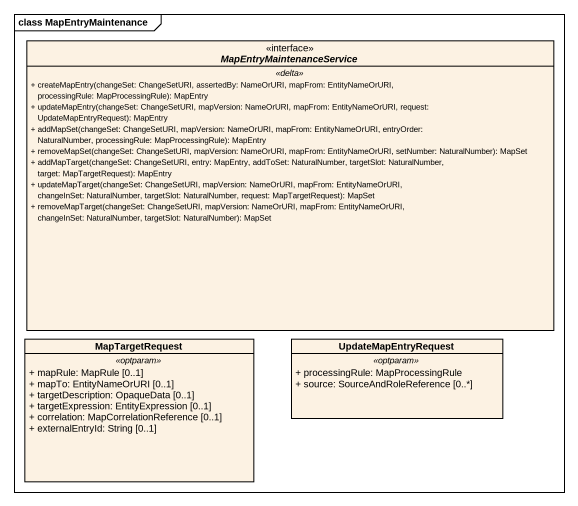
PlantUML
@startuml
mainframe class MapEntryMaintenance
hide circle
hide empty members
skinparam classAttributeIconSize 0
interface MapEntryMaintenanceService <<interface>> {
  .. <<delta>> ..
  + createMapEntry(changeSet: ChangeSetURI, assertedBy: NameOrURI, mapFrom: EntityNameOrURI, processingRule: MapProcessingRule): MapEntry
  + updateMapEntry(changeSet: ChangeSetURI, mapVersion: NameOrURI, mapFrom: EntityNameOrURI, request: UpdateMapEntryRequest): MapEntry
  + addMapSet(changeSet: ChangeSetURI, mapVersion: NameOrURI, mapFrom: EntityNameOrURI, entryOrder: NaturalNumber, processingRule: MapProcessingRule): MapEntry
  + removeMapSet(changeSet: ChangeSetURI, mapVersion: NameOrURI, mapFrom: EntityNameOrURI, setNumber: NaturalNumber): MapSet
  + addMapTarget(changeSet: ChangeSetURI, entry: MapEntry, addToSet: NaturalNumber, targetSlot: NaturalNumber, target: MapTargetRequest): MapEntry
  + updateMapTarget(changeSet: ChangeSetURI, mapVersion: NameOrURI, mapFrom: EntityNameOrURI, changeInSet: NaturalNumber, targetSlot: NaturalNumber, request: MapTargetRequest): MapSet
  + removeMapTarget(changeSet: ChangeSetURI, mapVersion: NameOrURI, mapFrom: EntityNameOrURI, changeInSet: NaturalNumber, targetSlot: NaturalNumber): MapSet
}
class MapTargetRequest {
  .. <<optparam>> ..
  + mapRule: MapRule [0..1]
  + mapTo: EntityNameOrURI [0..1]
  + targetDescription: OpaqueData [0..1]
  + targetExpression: EntityExpression [0..1]
  + correlation: MapCorrelationReference [0..1]
  + externalEntryId: String [0..1]
}
class UpdateMapEntryRequest {
  .. <<optparam>> ..
  + processingRule: MapProcessingRule
  + source: SourceAndRoleReference [0..*]
}
@enduml
